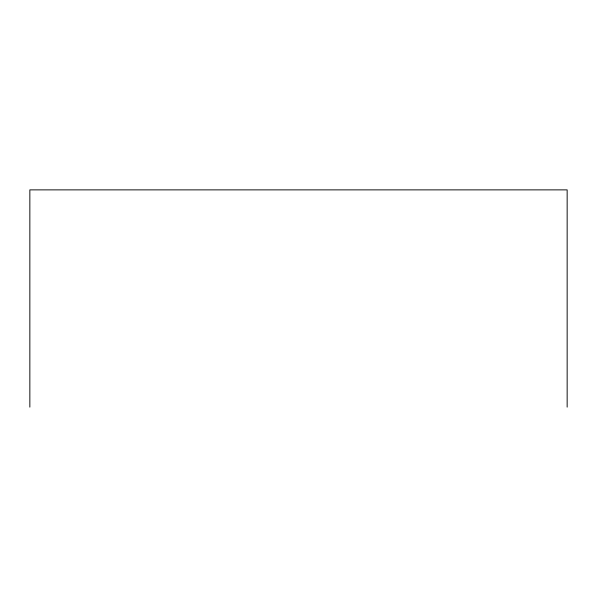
<?xml version="1.0" encoding="UTF-8"?>
<svg xmlns="http://www.w3.org/2000/svg" width="597" height="597" viewBox="0 0 597 597"><rect width="100%" height="100%" fill="white"/><g stroke="black" fill="none" stroke-linecap="round" stroke-linejoin="round"><path stroke-width="0.9" d="M567.15 407.124L567.15 189.876L29.85 189.876L29.85 407.124"/></g></svg>
